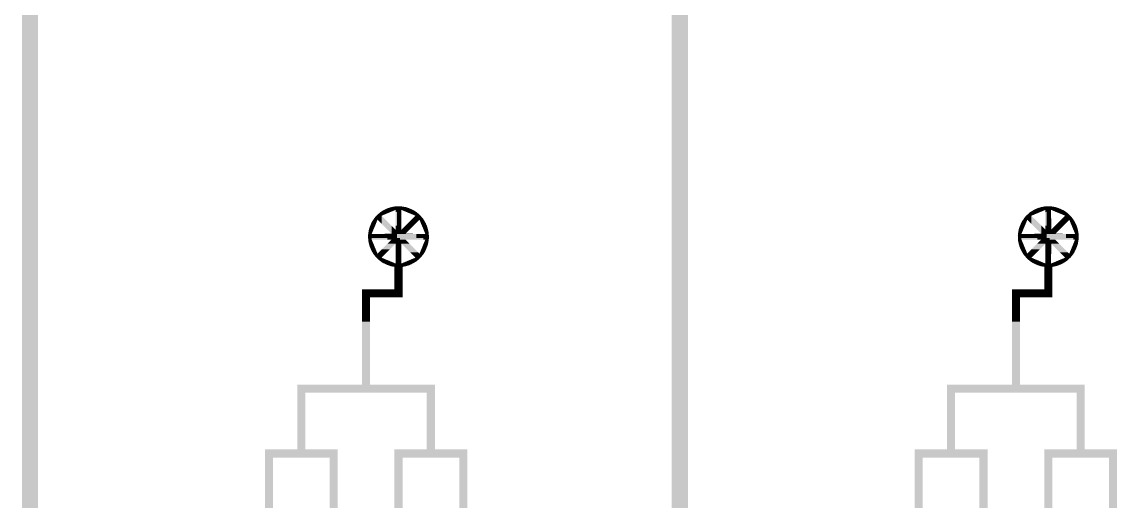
# Model space of a CAD drawing. Extents: x -40166 to 40284, y -45890 to 44060.
# Drawn here: x 7984 to 21510, y -578 to 5335 of the extents above; entities that cross this region are included whole.
import ezdxf

# ---------------------------------------------------------------- set-up
doc = ezdxf.new("R2010")
doc.units = 0
for name, color, linetype in [('10', 12, 'CONTINUOUS'), ('11', 13, 'CONTINUOUS'), ('12', 14, 'CONTINUOUS'), ('13', 15, 'CONTINUOUS'), ('14', 16, 'CONTINUOUS'), ('15', 17, 'CONTINUOUS'), ('16', 18, 'CONTINUOUS'), ('17', 19, 'CONTINUOUS'), ('18', 20, 'CONTINUOUS'), ('19', 21, 'CONTINUOUS'), ('20', 22, 'CONTINUOUS'), ('21', 23, 'CONTINUOUS'), ('22', 24, 'CONTINUOUS'), ('23', 25, 'CONTINUOUS'), ('24', 26, 'CONTINUOUS'), ('25', 27, 'CONTINUOUS'), ('26', 28, 'CONTINUOUS'), ('27', 29, 'CONTINUOUS'), ('28', 30, 'CONTINUOUS'), ('29', 31, 'CONTINUOUS'), ('3', 6, 'CONTINUOUS'), ('30', 32, 'CONTINUOUS'), ('31', 33, 'CONTINUOUS'), ('32', 34, 'CONTINUOUS'), ('33', 35, 'CONTINUOUS'), ('34', 36, 'CONTINUOUS'), ('35', 37, 'CONTINUOUS'), ('36', 38, 'CONTINUOUS'), ('37', 39, 'CONTINUOUS'), ('38', 40, 'CONTINUOUS'), ('39', 41, 'CONTINUOUS'), ('40', 42, 'CONTINUOUS'), ('41', 43, 'CONTINUOUS'), ('42', 44, 'CONTINUOUS'), ('43', 45, 'CONTINUOUS'), ('44', 46, 'CONTINUOUS'), ('45', 47, 'CONTINUOUS'), ('46', 48, 'CONTINUOUS'), ('47', 49, 'CONTINUOUS'), ('48', 50, 'CONTINUOUS'), ('49', 51, 'CONTINUOUS'), ('5', 7, 'CONTINUOUS'), ('50', 52, 'CONTINUOUS'), ('6', 8, 'CONTINUOUS'), ('7', 9, 'CONTINUOUS'), ('8', 10, 'CONTINUOUS'), ('9', 11, 'CONTINUOUS'), ('L1D0_square', 2, 'CONTINUOUS'), ('L2D0_round', 3, 'CONTINUOUS')]:
    doc.layers.add(name, color=color, linetype=linetype)

# ---------------------------------------------------------------- blocks, each defined once
blk = doc.blocks.new('flow-inlet')
at = {"layer": 'L1D0_square'}
for points in [[(-279, 253), (-252, 278), (-222, 253), (-222, 278)], [(-252, 278), (-225, 302), (-222, 278), (-222, 302)], [(-225, 302), (-193, 322), (-161, 302), (-161, 339)], [(-222, 253), (-222, 302), (-105, 302)], [(-161, 339), (-126, 354), (-91, 339), (-91, 364)], [(-161, 302), (-161, 339), (-105, 302), (-105, 339)], [(-105, 302), (-105, 339), (-35, 331), (-35, 339)], [(-91, 364), (-55, 372), (-18, 364), (-18, 375)], [(-91, 339), (-91, 364), (-18, 339), (-18, 364)], [(-36, 137), (-35, 302), (-18, 137), (-18, 309)], [(-35, 302), (-35, 339), (-18, 309), (-18, 339)], [(-18, 309), (-18, 375), (19, 324), (19, 376)], [(-18, 193), (-18, 309), (36, 193), (35, 331)], [(19, 324), (19, 376), (35, 331), (35, 374)], [(55, 323), (35, 331), (55, 371), (35, 374)], [(55, 353), (55, 371), (126, 353), (91, 365)], [(55, 323), (55, 353), (126, 323), (126, 353)], [(126, 293), (55, 323), (126, 323)], [(126, 323), (126, 353), (193, 323), (160, 339)], [(126, 302), (126, 323), (224, 302), (193, 323)], [(161, 279), (126, 293), (161, 302), (126, 302)], [(161, 279), (161, 302), (253, 279), (224, 302)], [(209, 259), (161, 279), (209, 279)], [(209, 252), (209, 279), (278, 252), (253, 279)], [(-353, 126), (-339, 160), (-293, 126), (-279, 160)], [(-339, 160), (-330, 179), (-279, 160), (-259, 209)], [(-330, 179), (-323, 193), (-259, 209), (-311, 209)], [(-311, 209), (-304, 219), (-259, 209), (-259, 238)], [(-304, 219), (-302, 224), (-222, 253), (-279, 253)], [(-209, 159), (-259, 209), (-209, 259), (-259, 238)], [(-86, 36), (-209, 159), (-86, 137), (-209, 259)], [(-86, -18), (-86, 137), (-36, -18), (-36, 87)], [(-36, -18), (-36, 137), (-18, -18), (-18, 137)], [(-18, 86), (-18, 193), (36, 86), (36, 193)], [(36, 86), (88, 138), (136, 86), (188, 138)], [(88, 138), (220, 193), (188, 138), (220, 170)], [(88, 138), (143, 193), (220, 193)], [(143, 193), (175, 225), (220, 193), (220, 225)], [(175, 225), (202, 252), (302, 225), (278, 252)], [(202, 252), (209, 259), (209, 252)], [(220, 193), (220, 225), (259, 209), (259, 225)], [(220, 193), (259, 209), (243, 193)], [(220, 170), (220, 193), (243, 193)], [(266, 193), (259, 209), (266, 225), (259, 225)], [(266, 193), (266, 225), (322, 193), (302, 225)], [(279, 161), (266, 193), (339, 161), (322, 193)], [(294, 126), (279, 161), (354, 126), (339, 161)], [(-375, -18), (-376, 19), (-374, -18), (-374, 35)], [(-374, 35), (-371, 55), (-331, 35), (-323, 55)], [(-374, -18), (-374, 35), (-209, -18), (-209, 35)], [(-371, 55), (-365, 91), (-323, 55), (-308, 91)], [(-365, 91), (-353, 126), (-308, 91), (-293, 126)], [(-209, -18), (-209, 35), (-86, -18), (-86, 36)], [(-18, 35), (-18, 86), (86, 35), (86, 86)], [(-18, -18), (-18, 35), (220, -18), (220, 35)], [(86, 36), (86, 86), (136, 86)], [(86, 35), (86, 36), (220, 35)], [(220, 18), (220, 35), (375, 18), (374, 35)], [(220, -18), (220, 18), (376, -18), (375, 18)], [(308, 91), (294, 126), (364, 91), (354, 126)], [(323, 55), (308, 91), (372, 55), (364, 91)], [(331, 35), (323, 55), (374, 35), (372, 55)], [(-374, -35), (-375, -18), (-331, -35), (-331, -18)], [(-372, -52), (-374, -35), (-324, -52), (-331, -35)], [(-372, -55), (-372, -52), (-323, -55), (-324, -52)], [(-364, -91), (-372, -55), (-308, -91), (-323, -55)], [(-354, -126), (-364, -91), (-294, -126), (-308, -91)], [(-339, -161), (-354, -126), (-279, -161), (-294, -126)], [(-136, -36), (-331, -35), (-136, -18), (-331, -18)], [(-208, -157), (-136, -86), (-107, -157), (-36, -86)], [(-136, -36), (-136, -18), (18, -36), (18, -18)], [(-136, -86), (-86, -36), (18, -86), (18, -36)], [(-36, -193), (-36, -86), (18, -193), (18, -86)], [(18, -35), (18, -18), (308, -35), (308, -18)], [(18, -36), (18, -35), (136, -36), (136, -35)], [(18, -86), (18, -36), (136, -86), (86, -36)], [(18, -193), (18, -86), (36, -193), (36, -86)], [(143, -193), (36, -86), (243, -193), (136, -86)], [(136, -36), (136, -35), (331, -35)], [(280, -160), (294, -126), (339, -160), (353, -126)], [(294, -126), (308, -91), (353, -126), (365, -91)], [(308, -35), (308, -18), (374, -35), (374, -18)], [(308, -91), (323, -55), (365, -91), (371, -55)], [(323, -55), (331, -35), (371, -55), (374, -35)], [(374, -35), (374, -18), (376, -19), (376, -18)], [(-322, -193), (-339, -161), (-266, -193), (-279, -161)], [(-302, -225), (-322, -193), (-266, -225), (-266, -193)], [(-278, -252), (-302, -225), (-202, -252), (-175, -225)], [(-253, -279), (-278, -252), (-209, -279), (-209, -252)], [(-266, -225), (-266, -193), (-259, -225), (-259, -209)], [(-259, -225), (-259, -209), (-243, -225), (-243, -193)], [(-243, -193), (-208, -157), (-143, -193), (-107, -157)], [(-243, -225), (-243, -193), (-175, -225), (-143, -193)], [(-209, -259), (-209, -252), (-202, -252)], [(-209, -279), (-209, -259), (-161, -279)], [(-35, -279), (-36, -193), (18, -279), (18, -193)], [(18, -278), (18, -193), (35, -278), (36, -193)], [(174, -224), (143, -193), (243, -224), (243, -193)], [(163, -278), (209, -259), (209, -278)], [(203, -253), (174, -224), (279, -253), (302, -224)], [(209, -259), (203, -253), (209, -253)], [(209, -278), (209, -253), (252, -278), (279, -253)], [(243, -224), (243, -193), (259, -224), (259, -209)], [(259, -224), (259, -209), (266, -224), (266, -193)], [(266, -193), (280, -160), (323, -193), (339, -160)], [(266, -224), (266, -193), (302, -224), (323, -193)], [(-224, -302), (-253, -279), (-161, -302), (-161, -279)], [(-193, -323), (-224, -302), (-126, -323), (-126, -302)], [(-126, -353), (-160, -339), (-126, -323), (-193, -323)], [(-161, -302), (-161, -279), (-126, -302), (-126, -293)], [(-126, -323), (-126, -293), (-55, -323)], [(-126, -353), (-126, -323), (-55, -353), (-55, -323)], [(-55, -371), (-91, -365), (-55, -353), (-126, -353)], [(-35, -374), (-55, -371), (-35, -331), (-55, -323)], [(-19, -376), (-35, -374), (-19, -279), (-35, -279)], [(-19, -376), (-19, -279), (18, -375), (18, -279)], [(18, -375), (18, -278), (35, -374), (35, -278)], [(35, -374), (35, -331), (55, -372), (55, -323)], [(55, -323), (126, -293), (126, -323)], [(55, -354), (55, -323), (126, -354), (126, -323)], [(55, -372), (55, -354), (91, -364), (126, -354)], [(126, -302), (126, -293), (163, -302), (163, -278)], [(126, -322), (126, -302), (193, -322), (225, -302)], [(126, -354), (126, -322), (161, -339), (193, -322)], [(163, -302), (163, -278), (225, -302), (252, -278)]]:
    blk.add_solid(points, dxfattribs=at)
blk = doc.blocks.new('device')
at = {"layer": '10'}
for points in [[(-224, 1734), (-224, 1735), (476, 1734), (476, 1735)], [(-224, 1716), (-224, 1717), (476, 1716), (476, 1717)], [(-1024, 934), (-1024, 935), (-324, 934), (-324, 935)], [(-1024, 916), (-1024, 917), (-324, 916), (-324, 917)], [(576, 934), (576, 935), (1276, 934), (1276, 935)], [(576, 916), (576, 917), (1276, 916), (1276, 917)]]:
    blk.add_solid(points, dxfattribs=at)
at = {"layer": '11'}
for points in [[(-224, 1735), (-224, 1736), (476, 1735), (476, 1736)], [(-224, 1715), (-224, 1716), (476, 1715), (476, 1716)], [(-1024, 935), (-1024, 936), (-324, 935), (-324, 936)], [(-1024, 915), (-1024, 916), (-324, 915), (-324, 916)], [(576, 935), (576, 936), (1276, 935), (1276, 936)], [(576, 915), (576, 916), (1276, 915), (1276, 916)]]:
    blk.add_solid(points, dxfattribs=at)
at = {"layer": '12'}
for points in [[(-224, 1736), (-224, 1737), (476, 1736), (476, 1737)], [(-224, 1714), (-224, 1715), (476, 1714), (476, 1715)], [(-1024, 936), (-1024, 937), (-324, 936), (-324, 937)], [(-1024, 914), (-1024, 915), (-324, 914), (-324, 915)], [(576, 936), (576, 937), (1276, 936), (1276, 937)], [(576, 914), (576, 915), (1276, 914), (1276, 915)]]:
    blk.add_solid(points, dxfattribs=at)
at = {"layer": '13'}
for points in [[(-224, 1737), (-224, 1738), (476, 1737), (476, 1738)], [(-224, 1713), (-224, 1714), (476, 1713), (476, 1714)], [(-1024, 937), (-1024, 938), (-324, 937), (-324, 938)], [(-1024, 913), (-1024, 914), (-324, 913), (-324, 914)], [(576, 937), (576, 938), (1276, 937), (1276, 938)], [(576, 913), (576, 914), (1276, 913), (1276, 914)]]:
    blk.add_solid(points, dxfattribs=at)
at = {"layer": '14'}
for points in [[(-224, 1738), (-224, 1739), (476, 1738), (476, 1739)], [(-224, 1712), (-224, 1713), (476, 1712), (476, 1713)], [(-1024, 938), (-1024, 939), (-324, 938), (-324, 939)], [(-1024, 912), (-1024, 913), (-324, 912), (-324, 913)], [(576, 938), (576, 939), (1276, 938), (1276, 939)], [(576, 912), (576, 913), (1276, 912), (1276, 913)]]:
    blk.add_solid(points, dxfattribs=at)
at = {"layer": '15'}
for points in [[(-224, 1739), (-224, 1740), (476, 1739), (476, 1740)], [(-224, 1711), (-224, 1712), (476, 1711), (476, 1712)], [(-1024, 939), (-1024, 940), (-324, 939), (-324, 940)], [(-1024, 911), (-1024, 912), (-324, 911), (-324, 912)], [(576, 939), (576, 940), (1276, 939), (1276, 940)], [(576, 911), (576, 912), (1276, 911), (1276, 912)]]:
    blk.add_solid(points, dxfattribs=at)
at = {"layer": '16'}
for points in [[(-224, 1740), (-224, 1741), (476, 1740), (476, 1741)], [(-224, 1710), (-224, 1711), (476, 1710), (476, 1711)], [(-1024, 940), (-1024, 941), (-324, 940), (-324, 941)], [(-1024, 910), (-1024, 911), (-324, 910), (-324, 911)], [(576, 940), (576, 941), (1276, 940), (1276, 941)], [(576, 910), (576, 911), (1276, 910), (1276, 911)]]:
    blk.add_solid(points, dxfattribs=at)
at = {"layer": '17'}
for points in [[(-224, 1741), (-224, 1742), (476, 1741), (476, 1742)], [(-224, 1709), (-224, 1710), (476, 1709), (476, 1710)], [(-1024, 941), (-1024, 942), (-324, 941), (-324, 942)], [(-1024, 909), (-1024, 910), (-324, 909), (-324, 910)], [(576, 941), (576, 942), (1276, 941), (1276, 942)], [(576, 909), (576, 910), (1276, 909), (1276, 910)]]:
    blk.add_solid(points, dxfattribs=at)
at = {"layer": '18'}
for points in [[(-224, 1742), (-224, 1743), (476, 1742), (476, 1743)], [(-224, 1708), (-224, 1709), (476, 1708), (476, 1709)], [(-1024, 942), (-1024, 943), (-324, 942), (-324, 943)], [(-1024, 908), (-1024, 909), (-324, 908), (-324, 909)], [(576, 942), (576, 943), (1276, 942), (1276, 943)], [(576, 908), (576, 909), (1276, 908), (1276, 909)]]:
    blk.add_solid(points, dxfattribs=at)
at = {"layer": '19'}
for points in [[(-224, 1743), (-224, 1744), (476, 1743), (476, 1744)], [(-224, 1707), (-224, 1708), (476, 1707), (476, 1708)], [(-1024, 943), (-1024, 944), (-324, 943), (-324, 944)], [(-1024, 907), (-1024, 908), (-324, 907), (-324, 908)], [(576, 943), (576, 944), (1276, 943), (1276, 944)], [(576, 907), (576, 908), (1276, 907), (1276, 908)]]:
    blk.add_solid(points, dxfattribs=at)
at = {"layer": '20'}
for points in [[(-224, 1744), (-224, 1745), (476, 1744), (476, 1745)], [(-224, 1706), (-224, 1707), (476, 1706), (476, 1707)], [(-1024, 944), (-1024, 945), (-324, 944), (-324, 945)], [(-1024, 906), (-1024, 907), (-324, 906), (-324, 907)], [(576, 944), (576, 945), (1276, 944), (1276, 945)], [(576, 906), (576, 907), (1276, 906), (1276, 907)]]:
    blk.add_solid(points, dxfattribs=at)
at = {"layer": '21'}
for points in [[(-224, 1745), (-224, 1746), (476, 1745), (476, 1746)], [(-224, 1705), (-224, 1706), (476, 1705), (476, 1706)], [(-1024, 945), (-1024, 946), (-324, 945), (-324, 946)], [(-1024, 905), (-1024, 906), (-324, 905), (-324, 906)], [(576, 945), (576, 946), (1276, 945), (1276, 946)], [(576, 905), (576, 906), (1276, 905), (1276, 906)]]:
    blk.add_solid(points, dxfattribs=at)
at = {"layer": '22'}
for points in [[(-224, 1746), (-224, 1747), (476, 1746), (476, 1747)], [(-224, 1704), (-224, 1705), (476, 1704), (476, 1705)], [(-1024, 946), (-1024, 947), (-324, 946), (-324, 947)], [(576, 946), (576, 947), (1276, 946), (1276, 947)], [(-1024, 904), (-1024, 905), (-324, 904), (-324, 905)], [(576, 904), (576, 905), (1276, 904), (1276, 905)]]:
    blk.add_solid(points, dxfattribs=at)
at = {"layer": '23'}
for points in [[(-224, 1747), (-224, 1748), (476, 1747), (476, 1748)], [(-224, 1703), (-224, 1704), (476, 1703), (476, 1704)], [(-1024, 947), (-1024, 948), (-324, 947), (-324, 948)], [(576, 947), (576, 948), (1276, 947), (1276, 948)], [(-1024, 903), (-1024, 904), (-324, 903), (-324, 904)], [(576, 903), (576, 904), (1276, 903), (1276, 904)]]:
    blk.add_solid(points, dxfattribs=at)
at = {"layer": '24'}
for points in [[(-224, 1748), (-224, 1749), (476, 1748), (476, 1749)], [(-224, 1702), (-224, 1703), (476, 1702), (476, 1703)], [(-1024, 948), (-1024, 949), (-324, 948), (-324, 949)], [(576, 948), (576, 949), (1276, 948), (1276, 949)], [(-1024, 902), (-1024, 903), (-324, 902), (-324, 903)], [(576, 902), (576, 903), (1276, 902), (1276, 903)]]:
    blk.add_solid(points, dxfattribs=at)
at = {"layer": '25'}
for points in [[(-224, 1749), (-224, 1750), (476, 1749), (476, 1750)], [(-224, 1701), (-224, 1702), (476, 1701), (476, 1702)], [(-1024, 949), (-1024, 950), (-324, 949), (-324, 950)], [(576, 949), (576, 950), (1276, 949), (1276, 950)], [(-1024, 901), (-1024, 902), (-324, 901), (-324, 902)], [(576, 901), (576, 902), (1276, 901), (1276, 902)]]:
    blk.add_solid(points, dxfattribs=at)
at = {"layer": '26'}
for points in [[(-224, 1750), (-224, 1751), (476, 1750), (476, 1751)], [(-224, 1700), (-224, 1701), (476, 1700), (476, 1701)], [(-1024, 950), (-1024, 951), (-324, 950), (-324, 951)], [(576, 950), (576, 951), (1276, 950), (1276, 951)], [(-1024, 900), (-1024, 901), (-324, 900), (-324, 901)], [(576, 900), (576, 901), (1276, 900), (1276, 901)]]:
    blk.add_solid(points, dxfattribs=at)
at = {"layer": '27'}
for points in [[(-224, 1751), (-224, 1752), (476, 1751), (476, 1752)], [(-224, 1699), (-224, 1700), (476, 1699), (476, 1700)], [(-1024, 951), (-1024, 952), (-324, 951), (-324, 952)], [(576, 951), (576, 952), (1276, 951), (1276, 952)], [(-1024, 899), (-1024, 900), (-324, 899), (-324, 900)], [(576, 899), (576, 900), (1276, 899), (1276, 900)]]:
    blk.add_solid(points, dxfattribs=at)
at = {"layer": '28'}
for points in [[(-224, 1752), (-224, 1753), (476, 1752), (476, 1753)], [(-224, 1698), (-224, 1699), (476, 1698), (476, 1699)], [(-1024, 952), (-1024, 953), (-324, 952), (-324, 953)], [(576, 952), (576, 953), (1276, 952), (1276, 953)], [(-1024, 898), (-1024, 899), (-324, 898), (-324, 899)], [(576, 898), (576, 899), (1276, 898), (1276, 899)]]:
    blk.add_solid(points, dxfattribs=at)
at = {"layer": '29'}
for points in [[(-224, 1753), (-224, 1754), (476, 1753), (476, 1754)], [(-224, 1697), (-224, 1698), (476, 1697), (476, 1698)], [(-1024, 953), (-1024, 954), (-324, 953), (-324, 954)], [(576, 953), (576, 954), (1276, 953), (1276, 954)], [(-1024, 897), (-1024, 898), (-324, 897), (-324, 898)], [(576, 897), (576, 898), (1276, 897), (1276, 898)]]:
    blk.add_solid(points, dxfattribs=at)
at = {"layer": '3'}
for points in [[(-224, 1726), (-224, 1728), (476, 1726), (476, 1728)], [(-224, 1723), (-224, 1725), (476, 1723), (476, 1725)], [(-1024, 926), (-1024, 928), (-324, 926), (-324, 928)], [(-1024, 923), (-1024, 925), (-324, 923), (-324, 925)], [(576, 926), (576, 928), (1276, 926), (1276, 928)], [(576, 923), (576, 925), (1276, 923), (1276, 925)]]:
    blk.add_solid(points, dxfattribs=at)
at = {"layer": '30'}
for points in [[(-224, 1754), (-224, 1755), (476, 1754), (476, 1755)], [(-224, 1696), (-224, 1697), (476, 1696), (476, 1697)], [(-1024, 954), (-1024, 955), (-324, 954), (-324, 955)], [(576, 954), (576, 955), (1276, 954), (1276, 955)], [(-1024, 896), (-1024, 897), (-324, 896), (-324, 897)], [(576, 896), (576, 897), (1276, 896), (1276, 897)]]:
    blk.add_solid(points, dxfattribs=at)
at = {"layer": '31'}
for points in [[(-224, 1755), (-224, 1756), (476, 1755), (476, 1756)], [(-224, 1695), (-224, 1696), (476, 1695), (476, 1696)], [(-1024, 955), (-1024, 956), (-324, 955), (-324, 956)], [(576, 955), (576, 956), (1276, 955), (1276, 956)], [(-1024, 895), (-1024, 896), (-324, 895), (-324, 896)], [(576, 895), (576, 896), (1276, 895), (1276, 896)]]:
    blk.add_solid(points, dxfattribs=at)
at = {"layer": '32'}
for points in [[(-224, 1756), (-224, 1757), (476, 1756), (476, 1757)], [(-224, 1694), (-224, 1695), (476, 1694), (476, 1695)], [(-1024, 956), (-1024, 957), (-324, 956), (-324, 957)], [(576, 956), (576, 957), (1276, 956), (1276, 957)], [(-1024, 894), (-1024, 895), (-324, 894), (-324, 895)], [(576, 894), (576, 895), (1276, 894), (1276, 895)]]:
    blk.add_solid(points, dxfattribs=at)
at = {"layer": '33'}
for points in [[(-224, 1757), (-224, 1758), (476, 1757), (476, 1758)], [(-224, 1693), (-224, 1694), (476, 1693), (476, 1694)], [(-1024, 957), (-1024, 958), (-324, 957), (-324, 958)], [(576, 957), (576, 958), (1276, 957), (1276, 958)], [(-1024, 893), (-1024, 894), (-324, 893), (-324, 894)], [(576, 893), (576, 894), (1276, 893), (1276, 894)]]:
    blk.add_solid(points, dxfattribs=at)
at = {"layer": '34'}
for points in [[(-224, 1758), (-224, 1759), (476, 1758), (476, 1759)], [(-224, 1692), (-224, 1693), (476, 1692), (476, 1693)], [(-1024, 958), (-1024, 959), (-324, 958), (-324, 959)], [(576, 958), (576, 959), (1276, 958), (1276, 959)], [(-1024, 892), (-1024, 893), (-324, 892), (-324, 893)], [(576, 892), (576, 893), (1276, 892), (1276, 893)]]:
    blk.add_solid(points, dxfattribs=at)
at = {"layer": '35'}
for points in [[(-224, 1759), (-224, 1760), (476, 1759), (476, 1760)], [(-224, 1691), (-224, 1692), (476, 1691), (476, 1692)], [(-1024, 959), (-1024, 960), (-324, 959), (-324, 960)], [(576, 959), (576, 960), (1276, 959), (1276, 960)], [(-1024, 891), (-1024, 892), (-324, 891), (-324, 892)], [(576, 891), (576, 892), (1276, 891), (1276, 892)]]:
    blk.add_solid(points, dxfattribs=at)
at = {"layer": '36'}
for points in [[(-224, 1760), (-224, 1761), (476, 1760), (476, 1761)], [(-224, 1690), (-224, 1691), (476, 1690), (476, 1691)], [(-1024, 960), (-1024, 961), (-324, 960), (-324, 961)], [(576, 960), (576, 961), (1276, 960), (1276, 961)], [(-1024, 890), (-1024, 891), (-324, 890), (-324, 891)], [(576, 890), (576, 891), (1276, 890), (1276, 891)]]:
    blk.add_solid(points, dxfattribs=at)
at = {"layer": '37'}
for points in [[(-224, 1761), (-224, 1762), (476, 1761), (476, 1762)], [(-224, 1689), (-224, 1690), (476, 1689), (476, 1690)], [(-1024, 961), (-1024, 962), (-324, 961), (-324, 962)], [(576, 961), (576, 962), (1276, 961), (1276, 962)], [(-1024, 889), (-1024, 890), (-324, 889), (-324, 890)], [(576, 889), (576, 890), (1276, 889), (1276, 890)]]:
    blk.add_solid(points, dxfattribs=at)
at = {"layer": '38'}
for points in [[(-224, 1762), (-224, 1763), (476, 1762), (476, 1763)], [(-224, 1688), (-224, 1689), (476, 1688), (476, 1689)], [(-1024, 962), (-1024, 963), (-324, 962), (-324, 963)], [(576, 962), (576, 963), (1276, 962), (1276, 963)], [(-1024, 888), (-1024, 889), (-324, 888), (-324, 889)], [(576, 888), (576, 889), (1276, 888), (1276, 889)]]:
    blk.add_solid(points, dxfattribs=at)
at = {"layer": '39'}
for points in [[(-224, 1763), (-224, 1764), (476, 1763), (476, 1764)], [(-224, 1687), (-224, 1688), (476, 1687), (476, 1688)], [(-1024, 963), (-1024, 964), (-324, 963), (-324, 964)], [(576, 963), (576, 964), (1276, 963), (1276, 964)], [(-1024, 887), (-1024, 888), (-324, 887), (-324, 888)], [(576, 887), (576, 888), (1276, 887), (1276, 888)]]:
    blk.add_solid(points, dxfattribs=at)
at = {"layer": '40'}
for points in [[(-224, 1764), (-224, 1765), (476, 1764), (476, 1765)], [(-224, 1686), (-224, 1687), (476, 1686), (476, 1687)], [(-1024, 964), (-1024, 965), (-324, 964), (-324, 965)], [(576, 964), (576, 965), (1276, 964), (1276, 965)], [(-1024, 886), (-1024, 887), (-324, 886), (-324, 887)], [(576, 886), (576, 887), (1276, 886), (1276, 887)]]:
    blk.add_solid(points, dxfattribs=at)
at = {"layer": '41'}
for points in [[(-224, 1765), (-224, 1766), (476, 1765), (476, 1766)], [(-224, 1685), (-224, 1686), (476, 1685), (476, 1686)], [(-1024, 965), (-1024, 966), (-324, 965), (-324, 966)], [(576, 965), (576, 966), (1276, 965), (1276, 966)], [(-1024, 885), (-1024, 886), (-324, 885), (-324, 886)], [(576, 885), (576, 886), (1276, 885), (1276, 886)]]:
    blk.add_solid(points, dxfattribs=at)
at = {"layer": '42'}
for points in [[(-224, 1766), (-224, 1767), (476, 1766), (476, 1767)], [(-224, 1684), (-224, 1685), (476, 1684), (476, 1685)], [(-1024, 966), (-1024, 967), (-324, 966), (-324, 967)], [(576, 966), (576, 967), (1276, 966), (1276, 967)], [(-1024, 884), (-1024, 885), (-324, 884), (-324, 885)], [(576, 884), (576, 885), (1276, 884), (1276, 885)]]:
    blk.add_solid(points, dxfattribs=at)
at = {"layer": '43'}
for points in [[(-224, 1767), (-224, 1768), (476, 1767), (476, 1768)], [(-224, 1683), (-224, 1684), (476, 1683), (476, 1684)], [(-1024, 967), (-1024, 968), (-324, 967), (-324, 968)], [(576, 967), (576, 968), (1276, 967), (1276, 968)], [(-1024, 883), (-1024, 884), (-324, 883), (-324, 884)], [(576, 883), (576, 884), (1276, 883), (1276, 884)]]:
    blk.add_solid(points, dxfattribs=at)
at = {"layer": '44'}
for points in [[(-224, 1768), (-224, 1769), (476, 1768), (476, 1769)], [(-224, 1682), (-224, 1683), (476, 1682), (476, 1683)], [(-1024, 968), (-1024, 969), (-324, 968), (-324, 969)], [(576, 968), (576, 969), (1276, 968), (1276, 969)], [(-1024, 882), (-1024, 883), (-324, 882), (-324, 883)], [(576, 882), (576, 883), (1276, 882), (1276, 883)]]:
    blk.add_solid(points, dxfattribs=at)
at = {"layer": '45'}
for points in [[(-224, 1769), (-224, 1770), (476, 1769), (476, 1770)], [(-224, 1681), (-224, 1682), (476, 1681), (476, 1682)], [(-1024, 969), (-1024, 970), (-324, 969), (-324, 970)], [(576, 969), (576, 970), (1276, 969), (1276, 970)], [(-1024, 881), (-1024, 882), (-324, 881), (-324, 882)], [(576, 881), (576, 882), (1276, 881), (1276, 882)]]:
    blk.add_solid(points, dxfattribs=at)
at = {"layer": '46'}
for points in [[(-224, 1770), (-224, 1771), (476, 1770), (476, 1771)], [(-224, 1680), (-224, 1681), (476, 1680), (476, 1681)], [(-1024, 970), (-1024, 971), (-324, 970), (-324, 971)], [(576, 970), (576, 971), (1276, 970), (1276, 971)], [(-1024, 880), (-1024, 881), (-324, 880), (-324, 881)], [(576, 880), (576, 881), (1276, 880), (1276, 881)]]:
    blk.add_solid(points, dxfattribs=at)
at = {"layer": '47'}
for points in [[(-224, 1771), (-224, 1772), (476, 1771), (476, 1772)], [(-224, 1679), (-224, 1680), (476, 1679), (476, 1680)], [(-1024, 971), (-1024, 972), (-324, 971), (-324, 972)], [(576, 971), (576, 972), (1276, 971), (1276, 972)], [(-1024, 879), (-1024, 880), (-324, 879), (-324, 880)], [(576, 879), (576, 880), (1276, 879), (1276, 880)]]:
    blk.add_solid(points, dxfattribs=at)
at = {"layer": '48'}
for points in [[(-224, 1772), (-224, 1773), (476, 1772), (476, 1773)], [(-224, 1678), (-224, 1679), (476, 1678), (476, 1679)], [(-1024, 972), (-1024, 973), (-324, 972), (-324, 973)], [(576, 972), (576, 973), (1276, 972), (1276, 973)], [(-1024, 878), (-1024, 879), (-324, 878), (-324, 879)], [(576, 878), (576, 879), (1276, 878), (1276, 879)]]:
    blk.add_solid(points, dxfattribs=at)
at = {"layer": '49'}
for points in [[(-224, 1773), (-224, 1774), (476, 1773), (476, 1774)], [(-224, 1677), (-224, 1678), (476, 1677), (476, 1678)], [(-1024, 973), (-1024, 974), (-324, 973), (-324, 974)], [(576, 973), (576, 974), (1276, 973), (1276, 974)], [(-1024, 877), (-1024, 878), (-324, 877), (-324, 878)], [(576, 877), (576, 878), (1276, 877), (1276, 878)]]:
    blk.add_solid(points, dxfattribs=at)
at = {"layer": '5'}
for points in [[(-224, 1728), (-224, 1730), (476, 1728), (476, 1730)], [(-224, 1721), (-224, 1723), (476, 1721), (476, 1723)], [(-1024, 928), (-1024, 930), (-324, 928), (-324, 930)], [(-1024, 921), (-1024, 923), (-324, 921), (-324, 923)], [(576, 928), (576, 930), (1276, 928), (1276, 930)], [(576, 921), (576, 923), (1276, 921), (1276, 923)]]:
    blk.add_solid(points, dxfattribs=at)
at = {"layer": '50'}
for points in [[(-224, 1774), (-224, 1775), (476, 1774), (476, 1775)], [(-224, 1676), (-224, 1677), (476, 1676), (476, 1677)], [(-224, 1675), (-224, 1676), (476, 1675), (476, 1676)], [(-1024, 974), (-1024, 975), (-324, 974), (-324, 975)], [(576, 974), (576, 975), (1276, 974), (1276, 975)], [(-1024, 876), (-1024, 877), (-324, 876), (-324, 877)], [(-1024, 875), (-1024, 876), (-324, 875), (-324, 876)], [(576, 876), (576, 877), (1276, 876), (1276, 877)], [(576, 875), (576, 876), (1276, 875), (1276, 876)]]:
    blk.add_solid(points, dxfattribs=at)
at = {"layer": '6'}
for points in [[(-224, 1730), (-224, 1731), (476, 1730), (476, 1731)], [(-224, 1720), (-224, 1721), (476, 1720), (476, 1721)], [(-1024, 930), (-1024, 931), (-324, 930), (-324, 931)], [(-1024, 920), (-1024, 921), (-324, 920), (-324, 921)], [(576, 930), (576, 931), (1276, 930), (1276, 931)], [(576, 920), (576, 921), (1276, 920), (1276, 921)]]:
    blk.add_solid(points, dxfattribs=at)
at = {"layer": '7'}
for points in [[(-224, 1731), (-224, 1732), (476, 1731), (476, 1732)], [(-224, 1719), (-224, 1720), (476, 1719), (476, 1720)], [(-1024, 931), (-1024, 932), (-324, 931), (-324, 932)], [(-1024, 919), (-1024, 920), (-324, 919), (-324, 920)], [(576, 931), (576, 932), (1276, 931), (1276, 932)], [(576, 919), (576, 920), (1276, 919), (1276, 920)]]:
    blk.add_solid(points, dxfattribs=at)
at = {"layer": '8'}
for points in [[(-224, 1732), (-224, 1733), (476, 1732), (476, 1733)], [(-224, 1718), (-224, 1719), (476, 1718), (476, 1719)], [(-1024, 932), (-1024, 933), (-324, 932), (-324, 933)], [(-1024, 918), (-1024, 919), (-324, 918), (-324, 919)], [(576, 932), (576, 933), (1276, 932), (1276, 933)], [(576, 918), (576, 919), (1276, 918), (1276, 919)]]:
    blk.add_solid(points, dxfattribs=at)
at = {"layer": '9'}
for points in [[(-224, 1733), (-224, 1734), (476, 1733), (476, 1734)], [(-224, 1717), (-224, 1718), (476, 1717), (476, 1718)], [(-1024, 933), (-1024, 934), (-324, 933), (-324, 934)], [(-1024, 917), (-1024, 918), (-324, 917), (-324, 918)], [(576, 933), (576, 934), (1276, 933), (1276, 934)], [(576, 917), (576, 918), (1276, 917), (1276, 918)]]:
    blk.add_solid(points, dxfattribs=at)
at = {"layer": 'L1D0_square', "const_width": 100}
blk.add_lwpolyline([(126, 2550), (126, 2900), (526, 2900), (526, 3250)], dxfattribs=at)
at = {"layer": 'L1D0_square'}
for points in [[(-4125, -9075), (-4125, 8975), (-4025, -9075), (-4025, 8975)], [(4000, -8975), (4000, 8975), (4100, -8975), (4100, 8975)], [(76, 1675), (76, 2575), (176, 1675), (176, 2575)], [(-724, 875), (-724, 1775), (-624, 875), (-624, 1775)], [(-724, 1675), (-724, 1775), (-124, 1675), (-124, 1775)], [(376, 1675), (376, 1775), (976, 1675), (976, 1775)], [(876, 875), (876, 1775), (976, 875), (976, 1775)], [(-1124, 875), (-1124, 975), (-924, 875), (-924, 975)], [(-1124, 75), (-1124, 975), (-1024, 75), (-1024, 975)], [(-424, 875), (-424, 975), (-224, 875), (-224, 975)], [(-324, 75), (-324, 975), (-224, 75), (-224, 975)], [(476, 875), (476, 975), (676, 875), (676, 975)], [(476, 75), (476, 975), (576, 75), (576, 975)], [(1176, 875), (1176, 975), (1376, 875), (1376, 975)], [(1276, 75), (1276, 975), (1376, 75), (1376, 975)]]:
    blk.add_solid(points, dxfattribs=at)
at = {"layer": 'L2D0_round'}
for points in [[(-224, 1675), (-224, 1775), (476, 1675), (476, 1775)], [(-1024, 875), (-1024, 975), (-324, 875), (-324, 975)], [(576, 875), (576, 975), (1276, 875), (1276, 975)]]:
    blk.add_solid(points, dxfattribs=at)
blk.add_blockref('flow-inlet', (526, 3600))

msp = doc.modelspace()

# ---------------------------------------------------------------- block references
for p in [(4084, -915), (12109, -915), (12109, -915), (20134, -915)]:
    msp.add_blockref('device', p)

doc.saveas('drawing.dxf')
